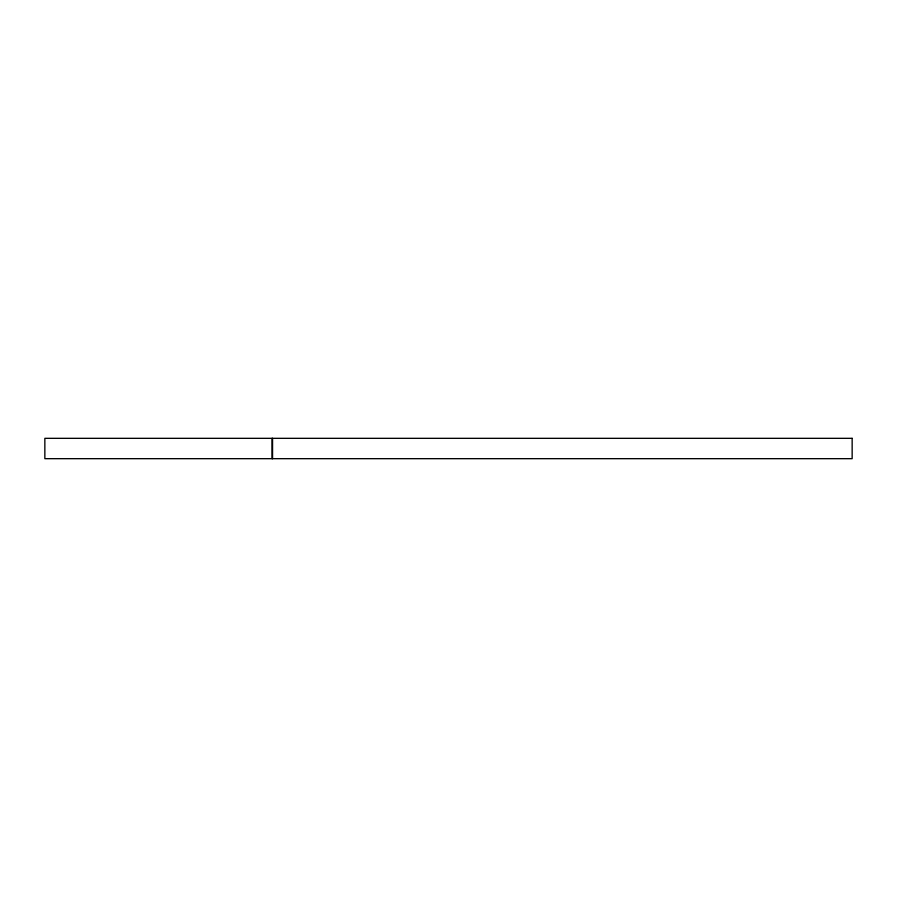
<?xml version="1.0" encoding="UTF-8"?>
<svg xmlns="http://www.w3.org/2000/svg" width="897" height="897" viewBox="0 0 897 897"><rect width="100%" height="100%" fill="white"/><g stroke="black" fill="none" stroke-linecap="round" stroke-linejoin="round"><path stroke-width="1.35" d="M272.553 438.33L272.553 458.67M272.049 438.33L272.049 458.67M852.15 438.33L44.85 438.33L44.85 458.67L852.15 458.67L852.15 438.33"/></g></svg>
